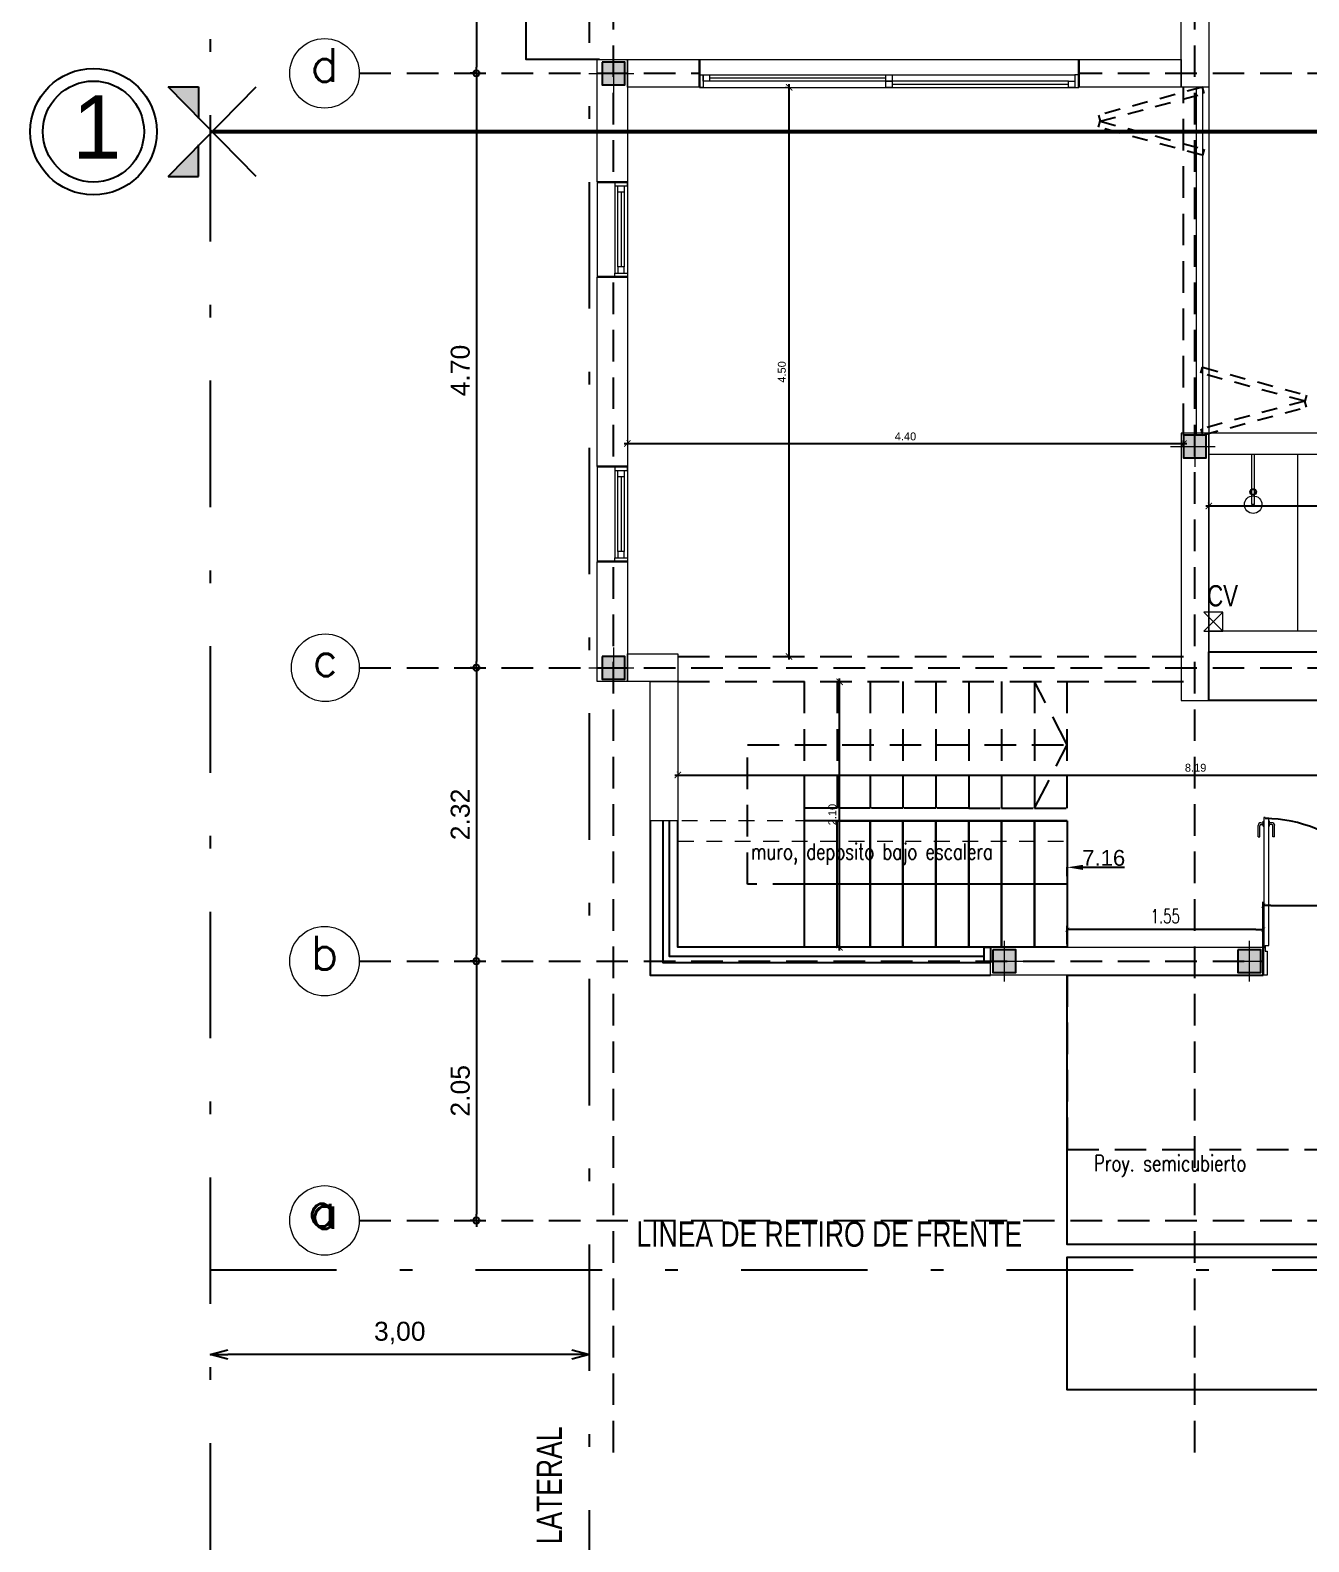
# Model space of a CAD drawing. Header units: millimetres. Extents: x 299 to 493, y -175 to -78.
# Drawn here: x 421.68 to 431.79, y -155.97 to -144.02 of the extents above; entities that cross this region are included whole.
import ezdxf
from ezdxf.enums import TextEntityAlignment as Align

# ---------------------------------------------------------------- set-up
doc = ezdxf.new("R2010")
doc.units = ezdxf.units.MM
for name, pattern in [('$3$HIDDEN', [0.375, 0.25, -0.125]), ('0SUIP_PLANTAS$0$HIDDEN2', [0.1875, 0.125, -0.0625]), ('BORDER2', [0.875, 0.25, -0.125, 0.25, -0.125, 0, -0.125]), ('DASHDOT', [1, 0.5, -0.25, 0, -0.25]), ('DASHED2', [9.525, 6.35, -3.175]), ('HIDDEN', [0.375, 0.25, -0.125]), ('HIDDEN2', [0.1875, 0.125, -0.0625])]:
    doc.linetypes.add(name, pattern=pattern)
for name, color, linetype, lineweight in [('0-COTAS', 11, 'Continuous', 15), ('0.10', 7, 'Continuous', 13), ('005', 240, 'Continuous', 5), ('01MUEBLES251', 251, 'Continuous', 9), ('02', 2, 'Continuous', 20), ('03', 3, 'Continuous', 30), ('A-GENM', 13, 'Continuous', 18), ('A-WALL', 3, 'Continuous', 9)]:
    doc.layers.add(name, color=color, linetype=linetype, lineweight=lineweight)
for name, color, linetype in [('0-FINITO', 253, 'Continuous'), ('0-Solados', 251, 'Continuous'), ('0-TEXTO', 4, 'Continuous'), ('0-VISTA 2', 2, 'Continuous'), ('005 SOLADOS', 8, 'Continuous'), ('005ABERTURAS240', 240, 'Continuous'), ('02AGUA FRIA170', 170, 'Continuous'), ('04', 4, 'Continuous'), ('ARQ-PROYECCIONES', 9, 'HIDDEN'), ('B-COTAS', 1, 'Continuous'), ('BARANDAS', 6, 'Continuous'), ('DIM-COTAS', 2, 'Continuous'), ('ejes divisorios', 3, 'DASHDOT'), ('MUEBLE', 8, 'Continuous')]:
    doc.layers.add(name, color=color, linetype=linetype)
doc.styles.add('Arial', font='arial.ttf', dxfattribs={"height": 0.15})
doc.styles.add('COTAS', font='ROMANS.shx', dxfattribs={"width": 0.7})
doc.styles.add('CYPETXT_romans', font='romans__.ttf', dxfattribs={"height": 0.2})
doc.styles.add('DESLOC', font='arial.ttf', dxfattribs={"width": 0.75})
doc.styles.add('RomanS', font='romans.shx')
doc.styles.add('Soledad', font='swissl.ttf')
doc.styles.get("Standard").update_dxf_attribs({"font": 'arial.ttf'})
doc.styles.add('SWIS', font='arial.ttf')
doc.dimstyles.new('25', dxfattribs={"dimscale": 0, "dimtxt": 0.0625, "dimasz": 0.05, "dimexe": 0.025, "dimexo": 0.0625, "dimgap": 0.025, "dimtad": 1, "dimzin": 0, "dimdsep": 46, "dimtxsty": 'SWIS', "dimblk": 'ARCHTICK', "dimcen": 0.05, "dimdle": 0.025, "dimclrd": 1, "dimclre": 8, "dimclrt": 1, "dimazin": 0, "dimtfac": 1, "dimtix": 1, "dimtofl": 0, "dimtmove": 1, "dimatfit": 0, "dimfxl": 1, "dimtolj": 1, "dimtzin": 0, "dimlwd": -1, "dimlwe": -1, "dimarcsym": 0})
doc.dimstyles.new('CotaNº1', dxfattribs={"dimtxt": 0.15, "dimasz": 0.14, "dimexe": 0, "dimexo": 0.5, "dimgap": 0.08, "dimtad": 1, "dimzin": 4, "dimtxsty": 'Arial', "dimblk": 'OPEN30', "dimcen": 0.3, "dimse1": 1, "dimse2": 1, "dimaunit": 1, "dimazin": 0, "dimtfac": 1, "dimtmove": 0, "dimatfit": 2, "dimfxl": 1, "dimarcsym": 0})
doc.dimstyles.new('COTAS PARCIALES 196', dxfattribs={"dimtxt": 0.125, "dimasz": 0.125, "dimexe": 0, "dimexo": 0, "dimgap": 0.01, "dimtad": 1, "dimjust": 2, "dimzin": 1, "dimdsep": 46, "dimtxsty": 'Soledad', "dimcen": 2.5, "dimse1": 1, "dimsd1": 1, "dimclrd": 256, "dimclre": 256, "dimclrt": 256, "dimazin": 0, "dimtfac": 1, "dimtmove": 0, "dimatfit": 2, "dimldrblk": 'OPEN90', "dimfxl": 0.3, "dimfxlon": 1, "dimlwd": -1, "dimlwe": -1, "dimarcsym": 0})
doc.dimstyles.new('COTAS-50', dxfattribs={"dimscale": 0.5, "dimtxt": 0.22, "dimasz": 0.12, "dimexe": 0.05, "dimexo": 0.05, "dimgap": 0.1, "dimtad": 1, "dimzin": 0, "dimdsep": 46, "dimtxsty": 'COTAS', "dimblk1": 'COTA_N', "dimblk2": 'COTA_N', "dimsah": 1, "dimcen": 0.09, "dimclrd": 8, "dimclre": 8, "dimclrt": 256, "dimadec": 0, "dimazin": 0, "dimtfac": 1, "dimtofl": 0, "dimtmove": 2, "dimatfit": 3, "dimldrblk": 'DOT', "dimfxl": 1, "dimtolj": 1, "dimtzin": 0, "dimlwd": -1, "dimarcsym": 0})
doc.dimstyles.new('DIM100', dxfattribs={"dimtxt": 0.16, "dimasz": 0.1, "dimexe": 0, "dimexo": 0, "dimgap": 0.12, "dimtad": 1, "dimzin": 4, "dimdsep": 46, "dimtxsty": 'RomanS', "dimblk1": 'DIMBLK', "dimblk2": 'DIMBLK', "dimsah": 1, "dimcen": 0, "dimse1": 1, "dimse2": 1, "dimclrd": 8, "dimclre": 2, "dimclrt": 2, "dimadec": 0, "dimazin": 0, "dimtfac": 1, "dimtix": 1, "dimtmove": 2, "dimatfit": 3, "dimldrblk": 'DIMBLK', "dimfxl": 1, "dimtvp": 1.75, "dimtolj": 1, "dimtzin": 4, "dimarcsym": 0})

# ---------------------------------------------------------------- blocks, each defined once
blk = doc.blocks.new('_Open30')
at = {"color": 0, "linetype": 'ByBlock', "lineweight": -2}
for p, q in [((-1, 0.268), (0, 0)), ((0, 0), (-1, -0.268)), ((0, 0), (-1, 0))]:
    blk.add_line(p, q, dxfattribs=at)
blk = doc.blocks.new('*D452')
at = {"layer": '0-COTAS', "color": 0, "lineweight": -2, "transparency": 16777216}
blk.add_line((88.58, -71.528), (85.86, -71.528), dxfattribs=at)
at = {"layer": 'Defpoints', "color": 0, "transparency": 16777216}
for p in [(85.72, -61.773), (88.72, -61.773), (85.72, -71.528)]:
    blk.add_point(p, dxfattribs=at)
at = {"layer": '0-COTAS', "color": 0, "lineweight": -2, "transparency": 16777216, "xscale": 0.14, "yscale": 0.14, "zscale": 0.14, "rotation": 180}
blk.add_blockref('_Open30', (85.72, -71.528), dxfattribs=at)
at = {"layer": '0-COTAS', "color": 0, "lineweight": -2, "transparency": 16777216, "xscale": 0.14, "yscale": 0.14, "zscale": 0.14}
blk.add_blockref('_Open30', (88.72, -71.528), dxfattribs=at)
at = {"layer": '0-COTAS', "color": 0, "transparency": 16777216, "insert": (87.22, -71.358), "char_height": 0.15, "attachment_point": 5, "style": 'Arial'}
blk.add_mtext('3,00', dxfattribs=at)
blk = doc.blocks.new('*U511')
at = {"color": 7}
blk.add_wipeout([(92.067, -494.465), (92.067, -494.145), (89.067, -494.145), (89.067, -494.465)], dxfattribs=at).dxf.layer = 'A-GENM'
at = {"layer": '005'}
for points in [[(89.067, -494.195), (92.067, -494.195)], [(89.067, -494.415), (92.067, -494.415)], [(89.097, -494.415), (90.542, -494.415)], [(89.147, -494.315), (90.542, -494.315)], [(89.147, -494.34), (90.542, -494.34)], [(90.542, -494.365), (89.147, -494.365)], [(90.592, -494.315), (92.037, -494.315)], [(91.987, -494.365), (90.592, -494.365)], [(90.592, -494.39), (91.987, -494.39)], [(90.592, -494.415), (91.987, -494.415)]]:
    blk.add_lwpolyline(points, dxfattribs=at)
for points in [[(89.097, -494.415), (89.067, -494.415), (89.067, -494.315), (89.097, -494.315)], [(89.097, -494.315), (89.147, -494.315), (89.147, -494.365), (89.097, -494.365)], [(90.542, -494.315), (90.592, -494.315), (90.592, -494.365), (90.542, -494.365)], [(90.542, -494.365), (90.592, -494.365), (90.592, -494.415), (90.542, -494.415)], [(91.987, -494.365), (92.037, -494.365), (92.037, -494.415), (91.987, -494.415)], [(92.037, -494.415), (92.067, -494.415), (92.067, -494.315), (92.037, -494.315)]]:
    blk.add_lwpolyline(points, close=True, dxfattribs=at)
at = {"layer": '03'}
for points in [[(89.067, -494.195), (89.067, -494.415)], [(92.067, -494.195), (92.067, -494.415)]]:
    blk.add_lwpolyline(points, dxfattribs=at)
blk = doc.blocks.new('*U505')
at = {"color": 7}
blk.add_wipeout([(91.733, -495.829), (91.733, -495.489), (90.983, -495.489), (90.983, -495.829)], dxfattribs=at).dxf.layer = 'A-GENM'
at = {"layer": '005'}
for points in [[(90.983, -495.539), (91.733, -495.539)], [(91.013, -495.679), (91.703, -495.679)], [(91.653, -495.704), (91.063, -495.704)], [(91.063, -495.729), (91.653, -495.729)], [(90.983, -495.779), (91.733, -495.779)], [(91.013, -495.779), (91.703, -495.779)], [(91.063, -495.754), (91.653, -495.754)]]:
    blk.add_lwpolyline(points, dxfattribs=at)
for points in [[(91.013, -495.779), (90.983, -495.779), (90.983, -495.679), (91.013, -495.679)], [(91.063, -495.704), (91.013, -495.704), (91.013, -495.754), (91.063, -495.754)], [(91.653, -495.704), (91.703, -495.704), (91.703, -495.754), (91.653, -495.754)], [(91.703, -495.779), (91.733, -495.779), (91.733, -495.679), (91.703, -495.679)]]:
    blk.add_lwpolyline(points, close=True, dxfattribs=at)
at = {"layer": '03'}
for points in [[(90.983, -495.539), (90.983, -495.779)], [(91.733, -495.539), (91.733, -495.779)]]:
    blk.add_lwpolyline(points, dxfattribs=at)
blk = doc.blocks.new('DIMBLK')
for q in [(-1, 0), (0, 1), (1, 0), (0, -1)]:
    blk.add_line((0, 0), q)
blk.add_circle((0, 0), 0.5)
blk = doc.blocks.new('*D517')
at = {"layer": 'Defpoints', "color": 0, "transparency": 16777216}
for p in [(87.826, -60.148), (87.826, -61.398), (87.826, -61.398)]:
    blk.add_point(p, dxfattribs=at)
at = {"layer": 'DIM-COTAS', "color": 8, "transparency": 16777216}
blk.add_line((87.826, -60.198), (87.826, -61.348), dxfattribs=at)
at = {"layer": 'DIM-COTAS', "color": 8, "transparency": 16777216, "xscale": 0.05, "yscale": 0.05, "zscale": 0.05}
for p, rotation in [((87.826, -60.148), 90), ((87.826, -61.398), 270)]:
    blk.add_blockref('DIMBLK', p, dxfattribs=dict(at, rotation=rotation))
at = {"layer": 'DIM-COTAS', "color": 2, "transparency": 16777216, "insert": (87.699, -60.773), "char_height": 0.15, "attachment_point": 5, "rotation": 90}
blk.add_mtext('\\A1;1.25', dxfattribs=at)
blk = doc.blocks.new('*D518')
at = {"layer": 'Defpoints', "color": 0, "transparency": 16777216}
for p in [(87.826, -61.398), (87.826, -66.098), (87.826, -66.098)]:
    blk.add_point(p, dxfattribs=at)
at = {"layer": 'DIM-COTAS', "color": 8, "transparency": 16777216}
blk.add_line((87.826, -61.448), (87.826, -66.048), dxfattribs=at)
at = {"layer": 'DIM-COTAS', "color": 8, "transparency": 16777216, "xscale": 0.05, "yscale": 0.05, "zscale": 0.05}
for p, rotation in [((87.826, -61.398), 90), ((87.826, -66.098), 270)]:
    blk.add_blockref('DIMBLK', p, dxfattribs=dict(at, rotation=rotation))
at = {"layer": 'DIM-COTAS', "color": 2, "transparency": 16777216, "insert": (87.699, -63.748), "char_height": 0.15, "attachment_point": 5, "rotation": 90}
blk.add_mtext('\\A1;4.70', dxfattribs=at)
blk = doc.blocks.new('*D519')
at = {"layer": 'Defpoints', "color": 0, "transparency": 16777216}
for p in [(87.826, -66.098), (87.826, -68.418), (87.826, -68.418)]:
    blk.add_point(p, dxfattribs=at)
at = {"layer": 'DIM-COTAS', "color": 8, "transparency": 16777216}
blk.add_line((87.826, -66.148), (87.826, -68.368), dxfattribs=at)
at = {"layer": 'DIM-COTAS', "color": 8, "transparency": 16777216, "xscale": 0.05, "yscale": 0.05, "zscale": 0.05}
for p, rotation in [((87.826, -66.098), 90), ((87.826, -68.418), 270)]:
    blk.add_blockref('DIMBLK', p, dxfattribs=dict(at, rotation=rotation))
at = {"layer": 'DIM-COTAS', "color": 2, "transparency": 16777216, "insert": (87.699, -67.258), "char_height": 0.15, "attachment_point": 5, "rotation": 90}
blk.add_mtext('\\A1;2.32', dxfattribs=at)
blk = doc.blocks.new('*D520')
at = {"layer": 'Defpoints', "color": 0, "transparency": 16777216}
for p in [(87.826, -68.418), (87.826, -70.468), (87.826, -70.468)]:
    blk.add_point(p, dxfattribs=at)
at = {"layer": 'DIM-COTAS', "color": 8, "transparency": 16777216}
blk.add_line((87.826, -68.468), (87.826, -70.418), dxfattribs=at)
at = {"layer": 'DIM-COTAS', "color": 8, "transparency": 16777216, "xscale": 0.05, "yscale": 0.05, "zscale": 0.05}
for p, rotation in [((87.826, -68.418), 90), ((87.826, -70.468), 270)]:
    blk.add_blockref('DIMBLK', p, dxfattribs=dict(at, rotation=rotation))
at = {"layer": 'DIM-COTAS', "color": 2, "transparency": 16777216, "insert": (87.699, -69.443), "char_height": 0.15, "attachment_point": 5, "rotation": 90}
blk.add_mtext('\\A1;2.05', dxfattribs=at)
blk = doc.blocks.new('*U437')
at = {"layer": '02'}
for p, q in [((90.524, -493.322), (90.524, -493.232)), ((90.539, -493.322), (90.539, -493.232)), ((90.547, -493.209), (90.565, -493.209)), ((90.547, -493.224), (90.565, -493.224)), ((90.565, -493.237), (90.565, -493.197)), ((90.565, -493.197), (90.57, -493.197)), ((90.615, -493.197), (90.61, -493.197)), ((90.615, -493.237), (90.615, -493.197)), ((90.633, -493.209), (90.615, -493.209)), ((90.633, -493.224), (90.615, -493.224)), ((90.64, -493.322), (90.64, -493.232)), ((90.655, -493.322), (90.655, -493.232)), ((90.524, -493.322), (90.539, -493.322)), ((90.565, -493.237), (90.57, -493.237)), ((90.615, -493.237), (90.61, -493.237)), ((90.655, -493.322), (90.64, -493.322))]:
    blk.add_line(p, q, dxfattribs=at)
for centre, radius, start, end in [((90.547, -493.232), 0.0225, 90, 180.0349), ((90.547, -493.232), 0.0075, 90, 180.0349), ((90.633, -493.232), 0.0225, 359.9651, 90), ((90.633, -493.232), 0.0075, 359.9651, 90)]:
    blk.add_arc(centre, radius, start, end, dxfattribs=at)
at = {"color": 7}
blk.add_wipeout([(90.565, -494.465), (91.65, -494.465), (91.65, -494.145), (90.565, -494.145)], dxfattribs=at).dxf.layer = 'A-GENM'
at = {"layer": '005ABERTURAS240'}
blk.add_arc((90.579, -494.226), 1.049, 2.1496, 89.9592, dxfattribs=at)
at = {"layer": '02'}
for points in [[(90.61, -494.181), (90.61, -493.172), (90.58, -493.172), (90.58, -493.167), (90.57, -493.167), (90.57, -494.186), (90.58, -494.186), (90.58, -494.181)], [(90.565, -494.195), (90.58, -494.195), (90.58, -494.225), (90.595, -494.225), (90.595, -494.415), (90.565, -494.415)], [(91.65, -494.195), (91.635, -494.195), (91.635, -494.225), (91.62, -494.225), (91.62, -494.415), (91.65, -494.415)]]:
    blk.add_lwpolyline(points, close=True, dxfattribs=at)
blk.add_circle((90.576, -494.191), 0.004, dxfattribs=at)
at = {"layer": '03'}
for points in [[(90.565, -494.195), (90.565, -494.415)], [(91.65, -494.195), (91.65, -494.415)]]:
    blk.add_lwpolyline(points, dxfattribs=at)
blk = doc.blocks.new('columna 20x20')
at = {"transparency": 33554687}
h = blk.add_hatch(color=220, dxfattribs=at)
h.dxf.hatch_style = 1
h.paths.add_polyline_path([(979.633, 157.587), (979.833, 157.587), (979.833, 157.387), (979.633, 157.387)])
at = {"layer": 'BARANDAS'}
blk.add_lwpolyline([(979.633, 157.587), (979.833, 157.587), (979.833, 157.387), (979.633, 157.387), (979.633, 157.587)], dxfattribs=at)
at = {"layer": 'MUEBLE', "linetype": 'DASHED2', "lineweight": 5, "ltscale": 0.1}
for points in [[(979.733, 157.702), (979.733, 157.308)], [(979.555, 157.487), (979.911, 157.487)]]:
    blk.add_lwpolyline(points, dxfattribs=at)
blk = doc.blocks.new('_ArchTick')
at = {"color": 0, "linetype": 'ByBlock', "const_width": 0.15}
blk.add_lwpolyline([(-0.5, -0.5), (0.5, 0.5)], dxfattribs=at)
blk = doc.blocks.new('*D458')
at = {"layer": '04', "color": 1, "transparency": 16777216}
blk.add_line((430.976, -147.781), (433.866, -147.781), dxfattribs=at)
at = {"layer": '04', "color": 8, "transparency": 16777216}
for p, q in [((431.001, -147.758), (431.001, -147.756)), ((433.841, -147.758), (433.841, -147.756))]:
    blk.add_line(p, q, dxfattribs=at)
at = {"layer": 'Defpoints', "color": 0, "transparency": 16777216}
for p in [(431.001, -147.821), (433.841, -147.781), (433.841, -147.821)]:
    blk.add_point(p, dxfattribs=at)
at = {"layer": '04', "color": 1, "transparency": 16777216, "xscale": 0.05, "yscale": 0.05, "zscale": 0.05, "rotation": 180}
blk.add_blockref('_ArchTick', (431.001, -147.781), dxfattribs=at)
at = {"layer": '04', "color": 1, "transparency": 16777216, "xscale": 0.05, "yscale": 0.05, "zscale": 0.05}
blk.add_blockref('_ArchTick', (433.841, -147.781), dxfattribs=at)
at = {"layer": '04', "color": 1, "transparency": 16777216, "insert": (432.421, -147.724), "char_height": 0.0625, "attachment_point": 5, "style": 'SWIS'}
blk.add_mtext('\\A1;2.84', dxfattribs=at)
blk = doc.blocks.new('*D469')
at = {"layer": '04', "color": 8, "transparency": 16777216}
for p, q in [((427.657, -144.471), (427.655, -144.471)), ((427.657, -148.971), (427.655, -148.971))]:
    blk.add_line(p, q, dxfattribs=at)
at = {"layer": '04', "color": 1, "transparency": 16777216}
blk.add_line((427.68, -148.996), (427.68, -144.446), dxfattribs=at)
at = {"layer": 'Defpoints', "color": 0, "transparency": 16777216}
for p in [(427.68, -144.471), (427.72, -144.471), (427.72, -148.971)]:
    blk.add_point(p, dxfattribs=at)
at = {"layer": '04', "color": 1, "transparency": 16777216, "xscale": 0.05, "yscale": 0.05, "zscale": 0.05}
for p, rotation in [((427.68, -144.471), 90), ((427.68, -148.971), 270)]:
    blk.add_blockref('_ArchTick', p, dxfattribs=dict(at, rotation=rotation))
at = {"layer": '04', "color": 1, "transparency": 16777216, "insert": (427.623, -146.721), "char_height": 0.0625, "attachment_point": 5, "rotation": 90, "style": 'SWIS'}
blk.add_mtext('\\A1;4.50', dxfattribs=at)
blk = doc.blocks.new('*D470')
at = {"layer": '04', "color": 1, "transparency": 16777216}
blk.add_line((426.376, -147.288), (430.826, -147.288), dxfattribs=at)
at = {"layer": '04', "color": 8, "transparency": 16777216}
for p, q in [((426.401, -147.266), (426.401, -147.263)), ((430.801, -147.308), (430.801, -147.263))]:
    blk.add_line(p, q, dxfattribs=at)
at = {"layer": 'Defpoints', "color": 0, "transparency": 16777216}
for p in [(426.401, -147.328), (430.801, -147.288), (430.801, -147.371)]:
    blk.add_point(p, dxfattribs=at)
at = {"layer": '04', "color": 1, "transparency": 16777216, "xscale": 0.05, "yscale": 0.05, "zscale": 0.05, "rotation": 180}
blk.add_blockref('_ArchTick', (426.401, -147.288), dxfattribs=at)
at = {"layer": '04', "color": 1, "transparency": 16777216, "xscale": 0.05, "yscale": 0.05, "zscale": 0.05}
blk.add_blockref('_ArchTick', (430.801, -147.288), dxfattribs=at)
at = {"layer": '04', "color": 1, "transparency": 16777216, "insert": (428.601, -147.231), "char_height": 0.0625, "attachment_point": 5, "style": 'SWIS'}
blk.add_mtext('\\A1;4.40', dxfattribs=at)
blk = doc.blocks.new('*D471')
at = {"layer": '04', "color": 1, "transparency": 16777216}
blk.add_line((428.08, -151.296), (428.08, -149.146), dxfattribs=at)
at = {"layer": '04', "color": 8, "transparency": 16777216}
for p, q in [((428.057, -149.171), (428.055, -149.171)), ((428.057, -151.271), (428.055, -151.271))]:
    blk.add_line(p, q, dxfattribs=at)
at = {"layer": 'Defpoints', "color": 0, "transparency": 16777216}
for p in [(428.08, -149.171), (428.12, -149.171), (428.12, -151.271)]:
    blk.add_point(p, dxfattribs=at)
at = {"layer": '04', "color": 1, "transparency": 16777216, "xscale": 0.05, "yscale": 0.05, "zscale": 0.05}
for p, rotation in [((428.08, -149.171), 90), ((428.08, -151.271), 270)]:
    blk.add_blockref('_ArchTick', p, dxfattribs=dict(at, rotation=rotation))
at = {"layer": '04', "color": 1, "transparency": 16777216, "insert": (428.023, -150.221), "char_height": 0.0625, "attachment_point": 5, "rotation": 90, "style": 'SWIS'}
blk.add_mtext('\\A1;2.10', dxfattribs=at)
blk = doc.blocks.new('*D472')
at = {"layer": '04', "color": 1, "transparency": 16777216}
blk.add_line((426.776, -149.908), (435.016, -149.908), dxfattribs=at)
at = {"layer": '04', "color": 8, "transparency": 16777216}
for p, q in [((426.801, -149.885), (426.801, -149.883)), ((434.991, -150.083), (434.991, -149.883))]:
    blk.add_line(p, q, dxfattribs=at)
at = {"layer": 'Defpoints', "color": 0, "transparency": 16777216}
for p in [(426.801, -149.948), (434.991, -149.908), (434.991, -150.145)]:
    blk.add_point(p, dxfattribs=at)
at = {"layer": '04', "color": 1, "transparency": 16777216, "xscale": 0.05, "yscale": 0.05, "zscale": 0.05, "rotation": 180}
blk.add_blockref('_ArchTick', (426.801, -149.908), dxfattribs=at)
at = {"layer": '04', "color": 1, "transparency": 16777216, "xscale": 0.05, "yscale": 0.05, "zscale": 0.05}
blk.add_blockref('_ArchTick', (434.991, -149.908), dxfattribs=at)
at = {"layer": '04', "color": 1, "transparency": 16777216, "insert": (430.896, -149.851), "char_height": 0.0625, "attachment_point": 5, "style": 'SWIS'}
blk.add_mtext('\\A1;8.19', dxfattribs=at)
blk = doc.blocks.new('ejes de replanteo')
at = {"layer": '02AGUA FRIA170'}
h = blk.add_hatch(color=256, dxfattribs=at)
h.dxf.hatch_style = 1
h.paths.add_polyline_path([(6.25, 18.869), (6.5, 18.619), (6.5, 18.869)])
h = blk.add_hatch(color=256, dxfattribs=at)
h.dxf.hatch_style = 1
h.paths.add_polyline_path([(6.25, 18.162), (6.5, 18.162), (6.5, 18.412)])
for p, q in [((6.947, 18.162), (6.25, 18.869)), ((6.25, 18.162), (6.947, 18.869)), ((6.25, 18.869), (6.49, 18.869)), ((6.49, 18.869), (6.49, 18.619)), ((6.49, 18.162), (6.49, 18.412)), ((6.25, 18.162), (6.49, 18.162))]:
    blk.add_line(p, q, dxfattribs=at)
at = {"layer": '02AGUA FRIA170', "linetype": 'BORDER2', "const_width": 0.03}
blk.add_lwpolyline([(6.599, 18.516), (32.149, 18.516)], dxfattribs=at)
at = {"layer": '02AGUA FRIA170'}
for radius in [0.5, 0.4]:
    blk.add_circle((5.659, 18.516), radius, dxfattribs=at)
at = {"layer": '02AGUA FRIA170', "style": 'Arial'}
blk.add_text('1', height=0.5, dxfattribs=at).set_placement((5.492, 18.302))
blk = doc.blocks.new('*D531')
at = {"layer": '04', "transparency": 16777216}
for p, q in [((429.881, -150.707), (429.881, -150.638)), ((430.006, -150.638), (430.333, -150.638))]:
    blk.add_line(p, q, dxfattribs=at)
blk.add_solid([(430.006, -150.618), (430.006, -150.659), (429.881, -150.638)], dxfattribs=at)
at = {"layer": 'Defpoints', "color": 0, "transparency": 16777216}
for p in [(429.881, -150.638), (429.881, -150.707), (437.041, -150.707)]:
    blk.add_point(p, dxfattribs=at)
at = {"layer": '04', "transparency": 16777216, "insert": (430.169, -150.564), "char_height": 0.125, "attachment_point": 5, "style": 'Soledad'}
blk.add_mtext('7.16', dxfattribs=at)
blk = doc.blocks.new('_Open90')
at = {"color": 0, "linetype": 'ByBlock', "lineweight": -2}
for p, q in [((0, 0), (-1, 0)), ((-0.5, 0.5), (0, 0)), ((0, 0), (-0.5, -0.5))]:
    blk.add_line(p, q, dxfattribs=at)
blk = doc.blocks.new('COTA_N')
for p, q in [((-1, 0), (0, 0)), ((0, 0.5), (0, -0.5))]:
    blk.add_line(p, q)
at = {"const_width": 0.065}
blk.add_lwpolyline([(0.14, 0.14), (0.28, 0.28), (0, 0), (-0.14, -0.14), (-0.28, -0.28)], dxfattribs=at)
blk = doc.blocks.new('*D532')
at = {"layer": '04', "color": 8, "lineweight": -2, "transparency": 16777216}
for p, q in [((429.881, -151.246), (429.881, -151.105)), ((431.431, -151.246), (431.431, -151.105))]:
    blk.add_line(p, q, dxfattribs=at)
at = {"layer": '04', "color": 8, "transparency": 16777216}
blk.add_line((431.371, -151.13), (429.941, -151.13), dxfattribs=at)
at = {"layer": 'Defpoints', "color": 0, "transparency": 16777216}
for p in [(429.881, -151.13), (429.881, -151.271), (431.431, -151.271)]:
    blk.add_point(p, dxfattribs=at)
at = {"layer": '04', "color": 8, "transparency": 16777216, "xscale": 0.06, "yscale": 0.06, "zscale": 0.06, "rotation": 180}
blk.add_blockref('COTA_N', (429.881, -151.13), dxfattribs=at)
at = {"layer": '04', "color": 8, "transparency": 16777216, "xscale": 0.06, "yscale": 0.06, "zscale": 0.06}
blk.add_blockref('COTA_N', (431.431, -151.13), dxfattribs=at)
at = {"layer": '04', "transparency": 16777216, "insert": (430.656, -151.025), "char_height": 0.11, "attachment_point": 5, "style": 'COTAS'}
blk.add_mtext('\\A1;1.55', dxfattribs=at)
blk = doc.blocks.new('_Dot')
at = {"color": 0, "linetype": 'ByBlock', "lineweight": -2}
blk.add_line((-0.5, 0), (-1, 0), dxfattribs=at)
at = {"color": 0, "linetype": 'ByBlock', "const_width": 0.5}
blk.add_lwpolyline([(-0.25, 0, 1), (0.25, 0, 1)], format="xyb", close=True, dxfattribs=at)
blk = doc.blocks.new('*D533')
at = {"layer": '04', "color": 8, "lineweight": -2, "transparency": 16777216}
for p, q in [((431.431, -151.466), (431.431, -150.915)), ((433.601, -151.466), (433.601, -150.915))]:
    blk.add_line(p, q, dxfattribs=at)
at = {"layer": '04', "color": 8, "transparency": 16777216}
blk.add_line((431.491, -150.94), (433.541, -150.94), dxfattribs=at)
at = {"layer": 'Defpoints', "color": 0, "transparency": 16777216}
for p in [(433.601, -150.94), (431.431, -151.491), (433.601, -151.491)]:
    blk.add_point(p, dxfattribs=at)
at = {"layer": '04', "color": 8, "transparency": 16777216, "xscale": 0.06, "yscale": 0.06, "zscale": 0.06, "rotation": 180}
blk.add_blockref('COTA_N', (431.431, -150.94), dxfattribs=at)
at = {"layer": '04', "color": 8, "transparency": 16777216, "xscale": 0.06, "yscale": 0.06, "zscale": 0.06}
blk.add_blockref('COTA_N', (433.601, -150.94), dxfattribs=at)
at = {"layer": '04', "transparency": 16777216, "insert": (432.516, -150.835), "char_height": 0.11, "attachment_point": 5, "style": 'COTAS'}
blk.add_mtext('\\A1;2.17', dxfattribs=at)
blk = doc.blocks.new('lote')
at = {"layer": 'ejes divisorios', "ltscale": 2}
for p, q in [((85.72, -40.728), (85.72, -75.858)), ((88.72, -75.858), (88.72, -40.728)), ((85.72, -70.858), (106.66, -70.858))]:
    blk.add_line(p, q, dxfattribs=at)
at = {"layer": '0-TEXTO', "insert": (88.558, -70.476), "char_height": 0.2, "attachment_point": 1, "style": 'DESLOC'}
blk.add_mtext_dynamic_manual_height_columns('\\pi0.53443;LINEA DE RETIRO DE FRENTE', width=3.78671, gutter_width=1.5, heights=[0.658], dxfattribs=at)
at = {"layer": '0-TEXTO', "insert": (88.302, -75.552), "char_height": 0.2, "attachment_point": 1, "rotation": 90, "style": 'DESLOC'}
blk.add_mtext_dynamic_manual_height_columns('\\pi0.66043;LINEA DE RETIRO LATERAL', width=3.78671, gutter_width=1.5, heights=[0.658], dxfattribs=at)
at = {"layer": '0-COTAS'}
dim = blk.add_linear_dim(base=(85.72, -71.528), p1=(88.72, -61.773), p2=(85.72, -61.773), dimstyle='CotaNº1', dxfattribs=at)
dim.commit()
dim.dimension.update_dxf_attribs({"geometry": '*D452', "text_midpoint": (87.22, -71.358)})
blk = doc.blocks.new('planta baja los cardales')
at = {"layer": '0-FINITO', "linetype": 'HIDDEN2'}
for points in [[(93.57, -61.508), (92.748, -61.728), (92.761, -61.777), (93.582, -61.557)], [(93.57, -62.045), (92.748, -61.825), (92.761, -61.777), (93.582, -61.997)], [(93.57, -63.722), (94.391, -63.942), (94.378, -63.99), (93.557, -63.77)], [(93.57, -64.258), (94.391, -64.038), (94.378, -63.99), (93.557, -64.21)]]:
    blk.add_lwpolyline(points, close=True, dxfattribs=at)
at = {"layer": '0-Solados'}
for points in [[(88.8, -61.288), (88.22, -61.288), (88.22, -45.428), (92.72, -45.428), (92.72, -57.058), (94.32, -57.058)], [(89.2, -67.308), (89.2, -68.528), (91.892, -68.528)], [(89.3, -67.308), (89.3, -68.428), (91.892, -68.428)], [(89.35, -67.308), (89.35, -68.378), (91.842, -68.378)], [(91.892, -68.308), (89.42, -68.308), (89.42, -67.308)]]:
    blk.add_lwpolyline(points, dxfattribs=at)
for points in [[(96.455, -66.358), (93.62, -66.358), (93.62, -65.973), (96.455, -65.973)], [(96.32, -70.658), (92.5, -70.658), (92.5, -68.528), (96.32, -68.528)]]:
    blk.add_lwpolyline(points, close=True, dxfattribs=at)
at = {"layer": '0-VISTA 2', "color": 2}
for p, q in [((90.94, -67.308), (90.42, -67.308)), ((90.42, -68.308), (90.42, -67.308)), ((90.68, -68.308), (90.68, -67.308)), ((90.94, -68.308), (90.94, -67.308)), ((91.2, -67.308), (90.94, -67.308)), ((91.2, -68.308), (91.2, -67.308)), ((91.46, -67.308), (91.2, -67.308)), ((91.46, -68.308), (91.46, -67.308)), ((91.72, -67.308), (91.46, -67.308)), ((91.72, -68.308), (91.72, -67.308)), ((91.98, -67.308), (91.72, -67.308)), ((91.98, -68.308), (91.98, -67.308)), ((92.24, -67.308), (91.98, -67.308)), ((92.24, -68.308), (92.24, -67.308)), ((92.5, -67.308), (92.24, -67.308)), ((92.5, -67.808), (90.42, -67.808))]:
    blk.add_line(p, q, dxfattribs=at)
at = {"layer": '0-VISTA 2', "color": 2, "invisible_edges": 1}
for points in [[(90.94, -68.308), (90.68, -67.308), (90.94, -67.308)], [(90.94, -67.308), (91.2, -68.308), (90.94, -68.308)], [(91.2, -68.308), (90.94, -67.308), (91.2, -67.308)], [(91.2, -67.308), (91.46, -68.308), (91.2, -68.308)], [(91.46, -68.308), (91.2, -67.308), (91.46, -67.308)], [(91.46, -67.308), (91.72, -68.308), (91.46, -68.308)], [(91.72, -68.308), (91.46, -67.308), (91.72, -67.308)], [(91.72, -67.308), (91.98, -68.308), (91.72, -68.308)], [(91.98, -68.308), (91.72, -67.308), (91.98, -67.308)], [(91.98, -67.308), (92.24, -68.308), (91.98, -68.308)], [(92.24, -68.308), (91.98, -67.308), (92.24, -67.308)], [(92.24, -67.308), (92.5, -68.308), (92.24, -68.308)], [(92.5, -68.308), (92.24, -67.308), (92.5, -67.308)]]:
    blk.add_3dface(points, dxfattribs=at)
at = {"layer": '0.10'}
for centre, radius in [((86.625, -61.398), 0.275), ((86.631, -66.098), 0.268), ((86.625, -68.418), 0.275), ((86.625, -70.468), 0.275)]:
    blk.add_circle(centre, radius, dxfattribs=at)
at = {"layer": '005 SOLADOS'}
blk.add_lwpolyline([(105.24, -71.808), (92.5, -71.808), (92.5, -70.758), (105.24, -70.758)], close=True, dxfattribs=at)
at = {"layer": '01MUEBLES251'}
for p, q in [((93.52, -61.508), (93.52, -64.258)), ((93.57, -61.508), (93.57, -64.258)), ((93.62, -61.508), (93.62, -64.258)), ((93.96, -64.808), (93.96, -64.408)), ((93.98, -64.808), (93.98, -64.408)), ((93.98, -64.808), (93.96, -64.808)), ((93.73, -65.658), (93.58, -65.658)), ((93.58, -65.658), (93.73, -65.808)), ((93.58, -65.808), (93.73, -65.658)), ((93.73, -65.808), (93.73, -65.658)), ((93.58, -65.808), (93.73, -65.808))]:
    blk.add_line(p, q, dxfattribs=at)
for points in [[(93.62, -64.408), (93.62, -64.708)], [(94.32, -64.408), (94.32, -64.708)], [(93.62, -64.708), (93.62, -65.808)], [(94.32, -64.708), (94.32, -65.808)]]:
    blk.add_lwpolyline(points, dxfattribs=at)
for centre, radius in [((93.97, -64.808), 0.0694), ((93.97, -64.708), 0.026), ((93.97, -64.708), 0.022), ((93.97, -64.708), 0.02)]:
    blk.add_circle(centre, radius, dxfattribs=at)
at = {"layer": '04'}
blk.add_lwpolyline([(91.842, -68.308), (91.892, -68.308), (91.892, -68.428), (91.842, -68.428)], close=True, dxfattribs=at)
at = {"layer": 'A-WALL'}
for points in [[(93.62, -61.508), (93.4, -61.508), (93.4, -60.258), (93.62, -60.258)], [(88.78, -61.288), (89.02, -61.288), (89.02, -62.258), (88.78, -62.258)], [(89.92, -61.288), (89.92, -61.508), (89.02, -61.508), (89.02, -61.288)], [(93.4, -61.288), (93.4, -61.508), (91.92, -61.508), (91.92, -61.288)], [(88.78, -63.008), (89.02, -63.008), (89.02, -64.508), (88.78, -64.508)], [(93.4, -64.243), (93.4, -66.358), (93.62, -66.358), (93.62, -64.243)], [(93.62, -64.408), (96.62, -64.408), (96.62, -64.243), (93.62, -64.243)], [(88.78, -65.258), (89.02, -65.258), (89.02, -66.208), (88.78, -66.208)], [(93.62, -65.973), (96.455, -65.973), (96.455, -65.808), (93.62, -65.808)], [(89.42, -65.988), (89.42, -66.208), (89.02, -66.208), (89.02, -65.988)], [(89.42, -67.308), (89.2, -67.308), (89.2, -66.208), (89.42, -66.208)], [(94.05, -68.308), (94.05, -68.528), (91.892, -68.528), (91.892, -68.308)]]:
    blk.add_lwpolyline(points, close=True, dxfattribs=at)
at = {"layer": 'A-WALL', "linetype": '0SUIP_PLANTAS$0$HIDDEN2'}
blk.add_lwpolyline([(89.42, -67.468), (92.5, -67.468), (92.5, -67.308), (89.42, -67.308)], close=True, dxfattribs=at)
at = {"layer": 'ARQ-PROYECCIONES'}
for p, q in [((93.42, -64.258), (93.42, -61.508)), ((89.42, -66.008), (93.42, -66.008)), ((89.42, -66.208), (93.42, -66.208)), ((90.68, -66.208), (90.68, -67.208)), ((90.94, -66.208), (90.94, -67.208)), ((91.2, -66.208), (91.2, -67.208)), ((91.46, -66.208), (91.46, -67.208)), ((91.98, -66.208), (91.98, -67.208)), ((90.42, -67.308), (90.42, -67.208))]:
    blk.add_line(p, q, dxfattribs=at)
for points in [[(90.42, -67.808), (89.97, -67.808), (89.97, -66.708), (92.5, -66.708), (92.24, -66.208), (92.24, -67.208), (92.5, -67.208), (92.5, -66.208)], [(91.72, -67.208), (91.46, -67.208), (91.2, -67.208), (90.94, -67.208), (90.68, -67.208), (90.42, -67.208), (90.42, -66.208)], [(91.72, -66.208), (91.72, -67.208), (91.98, -67.208), (92.24, -67.208), (92.5, -66.708)], [(92.5, -68.528), (92.5, -69.908), (97.55, -69.908)]]:
    blk.add_lwpolyline(points, dxfattribs=at)
at = {"layer": 'B-COTAS', "linetype": '$3$HIDDEN'}
for points in [[(88.91, -72.302), (88.91, -55.049)], [(93.51, -72.302), (93.51, -55.049)], [(86.9, -61.398), (105.089, -61.398)], [(86.9, -66.098), (105.089, -66.098)], [(86.9, -68.418), (105.089, -68.418)], [(86.9, -70.468), (105.089, -70.468)]]:
    blk.add_lwpolyline(points, dxfattribs=at)
at = {"xscale": -0.9000000000000962, "yscale": 0.9000000000000962, "zscale": 0.9000000000000853, "rotation": 90}
for p in [(230.648, 820.361), (235.248, 817.411), (230.648, 815.661), (233.74, 813.341), (235.678, 813.341)]:
    blk.add_blockref('columna 20x20', p, dxfattribs=at)
at = {"layer": '0-TEXTO', "attachment_point": 1, "style": 'DESLOC'}
for s, width, gutter_width, heights, insert, char_height in [('\\pi1.06808;CV', 2.11344, 1.259, [1.144], (92.538, -65.445), 0.16793), ('{\\Fromans|c0;\\H0.85x;\\P\\pi0.4286;muro, deposito bajo escalera}', 2.78603, 0.96, [0.872], (89.569, -67.275), 0.15), ('{\\Fromans|c0;\\H0.85x;\\P\\pi0.92094;Proy. semicubierto}', 2.94197, 0.96, [0.834], (91.79, -69.739), 0.15)]:
    blk.add_mtext_dynamic_manual_height_columns(s, width=width, gutter_width=gutter_width, heights=heights, dxfattribs=dict(at, insert=insert, char_height=char_height))
at = {"layer": '0.10', "style": 'CYPETXT_romans'}
for s, width, p, p2 in [('d', 0.916473, (86.513, -61.465), (86.737, -61.465)), ('c', 0.862812, (86.531, -66.165), (86.731, -66.165)), ('b', 0.916473, (86.513, -68.485), (86.737, -68.485)), ('a', 0.916473, (86.492, -70.515), (86.716, -70.515)), ('a', 0.916473, (86.513, -70.535), (86.737, -70.535))]:
    blk.add_text(s, height=0.267, dxfattribs=dict(at, width=width)).set_placement(p, p2, align=Align.FIT)
at = {"layer": 'DIM-COTAS'}
for base, p1, p2, picture, middle in [((87.826, -61.398), (87.826, -60.148), (87.826, -61.398), '*D517', (87.699, -60.773)), ((87.826, -66.098), (87.826, -61.398), (87.826, -66.098), '*D518', (87.699, -63.748)), ((87.826, -68.418), (87.826, -66.098), (87.826, -68.418), '*D519', (87.699, -67.258)), ((87.826, -70.468), (87.826, -68.418), (87.826, -70.468), '*D520', (87.699, -69.443))]:
    dim = blk.add_linear_dim(base=base, p1=p1, p2=p2, angle=270, dimstyle='DIM100', override={"dimtxt": 0.15, "dimasz": 0.05, "dimgap": 0.05, "dimtxsty": 'Standard', "dimlwd": 65535}, dxfattribs=at)
    dim.commit()
    dim.dimension.update_dxf_attribs({"geometry": picture, "text_midpoint": middle})
at = {"layer": 'A-GENM', "color": 7}
for name, p in [('*U511', (0.523, 432.906)), ('*U437', (3.485, 425.886))]:
    blk.add_blockref(name, p, dxfattribs=at)
at = {"layer": 'A-GENM', "color": 7, "xscale": -1.000000000000008, "rotation": 90}
for p in [(-406.759, 28.725), (-406.759, 26.475)]:
    blk.add_blockref('*U505', p, dxfattribs=at)

msp = doc.modelspace()

# ---------------------------------------------------------------- block references
at = {"layer": '04'}
msp.add_blockref('lote', (337.381, -82.962, 0.041), dxfattribs=at)

# ---------------------------------------------------------------- next in the draw order: block references
msp.add_blockref('planta baja los cardales', (337.381, -82.962, 0.041), dxfattribs=at)

# ---------------------------------------------------------------- next in the draw order: block references
msp.add_blockref('ejes de replanteo', (416.519, -163.337, 0.041), dxfattribs=at)

# ---------------------------------------------------------------- next in the draw order: dimensions: what is measured, and where the dimension line sits
for base, p1, p2, picture, middle in [((427.68, -144.471, 0.041), (427.72, -148.971, 0.041), (427.72, -144.471, 0.041), '*D469', (427.623, -146.721, 0.041)), ((428.08, -149.171, 0.041), (428.12, -151.271, 0.041), (428.12, -149.171, 0.041), '*D471', (428.023, -150.221, 0.041))]:
    dim = msp.add_linear_dim(base=base, p1=p1, p2=p2, angle=90, dimstyle='25', override={"dimscale": 1}, dxfattribs=at)
    dim.commit()
    dim.dimension.update_dxf_attribs({"geometry": picture, "text_midpoint": middle})
for base, p1, p2, picture, middle in [((430.801, -147.288, 0.041), (426.401, -147.328, 0.041), (430.801, -147.371, 0.041), '*D470', (428.601, -147.231, 0.041)), ((433.841, -147.781, 0.041), (431.001, -147.821, 0.041), (433.841, -147.821, 0.041), '*D458', (432.421, -147.724, 0.041)), ((434.991, -149.908, 0.041), (426.801, -149.948, 0.041), (434.991, -150.145, 0.041), '*D472', (430.896, -149.851, 0.041))]:
    dim = msp.add_linear_dim(base=base, p1=p1, p2=p2, dimstyle='25', override={"dimscale": 1}, dxfattribs=at)
    dim.commit()
    dim.dimension.update_dxf_attribs({"geometry": picture, "text_midpoint": middle})
for base, p1, p2, dimstyle, picture, middle in [((429.881, -150.638, 0.041), (437.041, -150.707, 0.041), (429.881, -150.707, 0.041), 'COTAS PARCIALES 196', '*D531', (430.169, -150.564, 0.041)), ((433.601, -150.94, 0.041), (431.431, -151.491, 0.041), (433.601, -151.491, 0.041), 'COTAS-50', '*D533', (432.516, -150.835, 0.041)), ((429.881, -151.13, 0.041), (431.431, -151.271, 0.041), (429.881, -151.271, 0.041), 'COTAS-50', '*D532', (430.656, -151.025, 0.041))]:
    dim = msp.add_linear_dim(base=base, p1=p1, p2=p2, dimstyle=dimstyle, dxfattribs=at)
    dim.commit()
    dim.dimension.update_dxf_attribs({"geometry": picture, "text_midpoint": middle})

doc.saveas('drawing.dxf')
